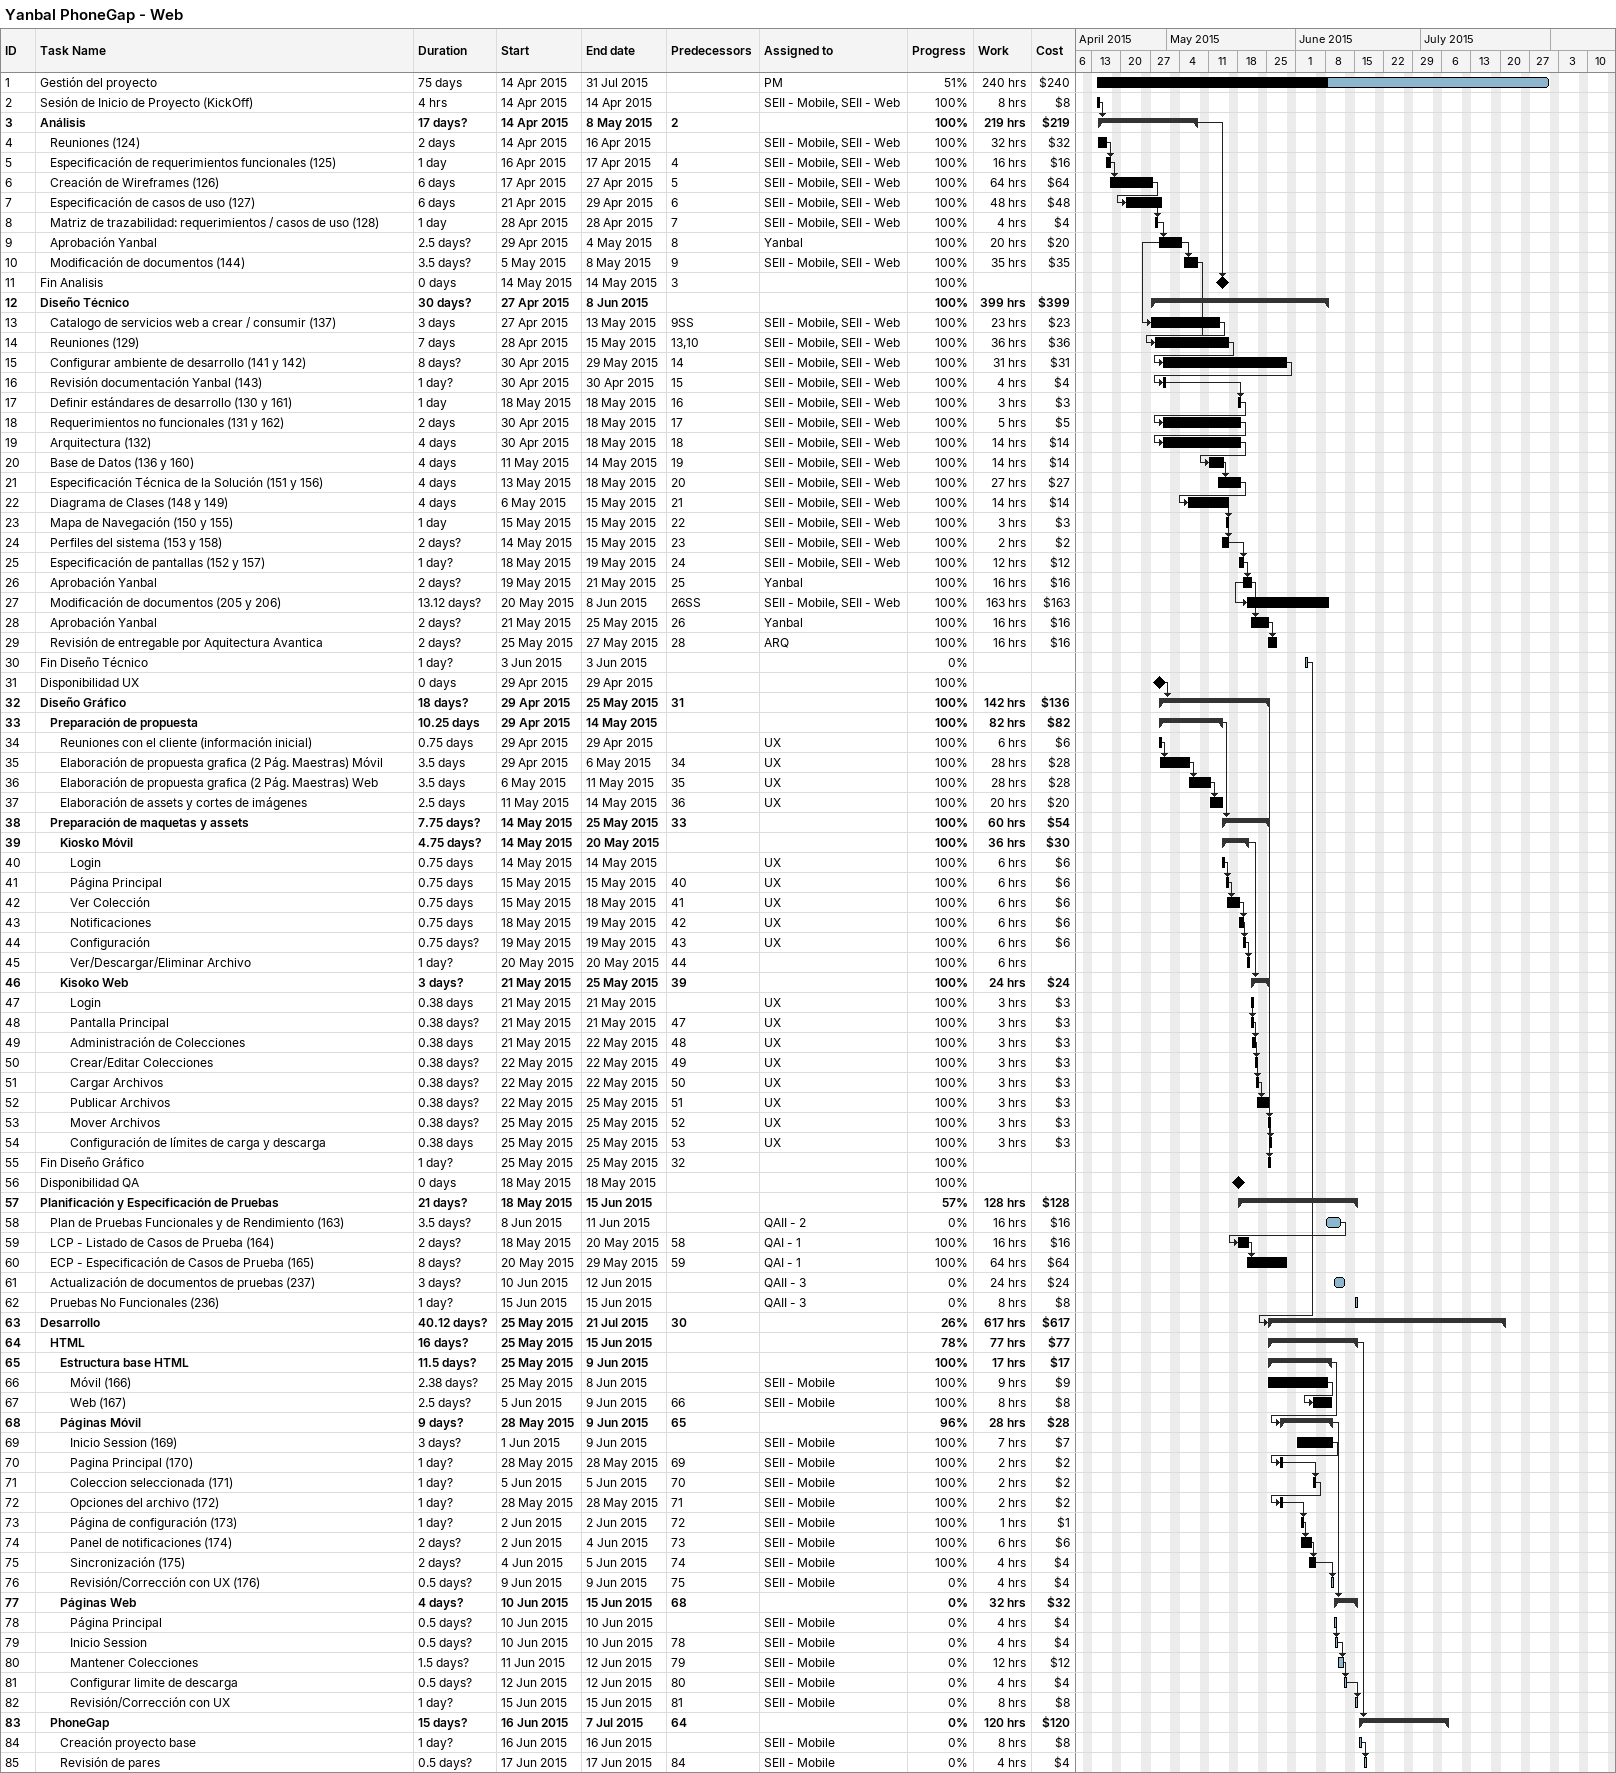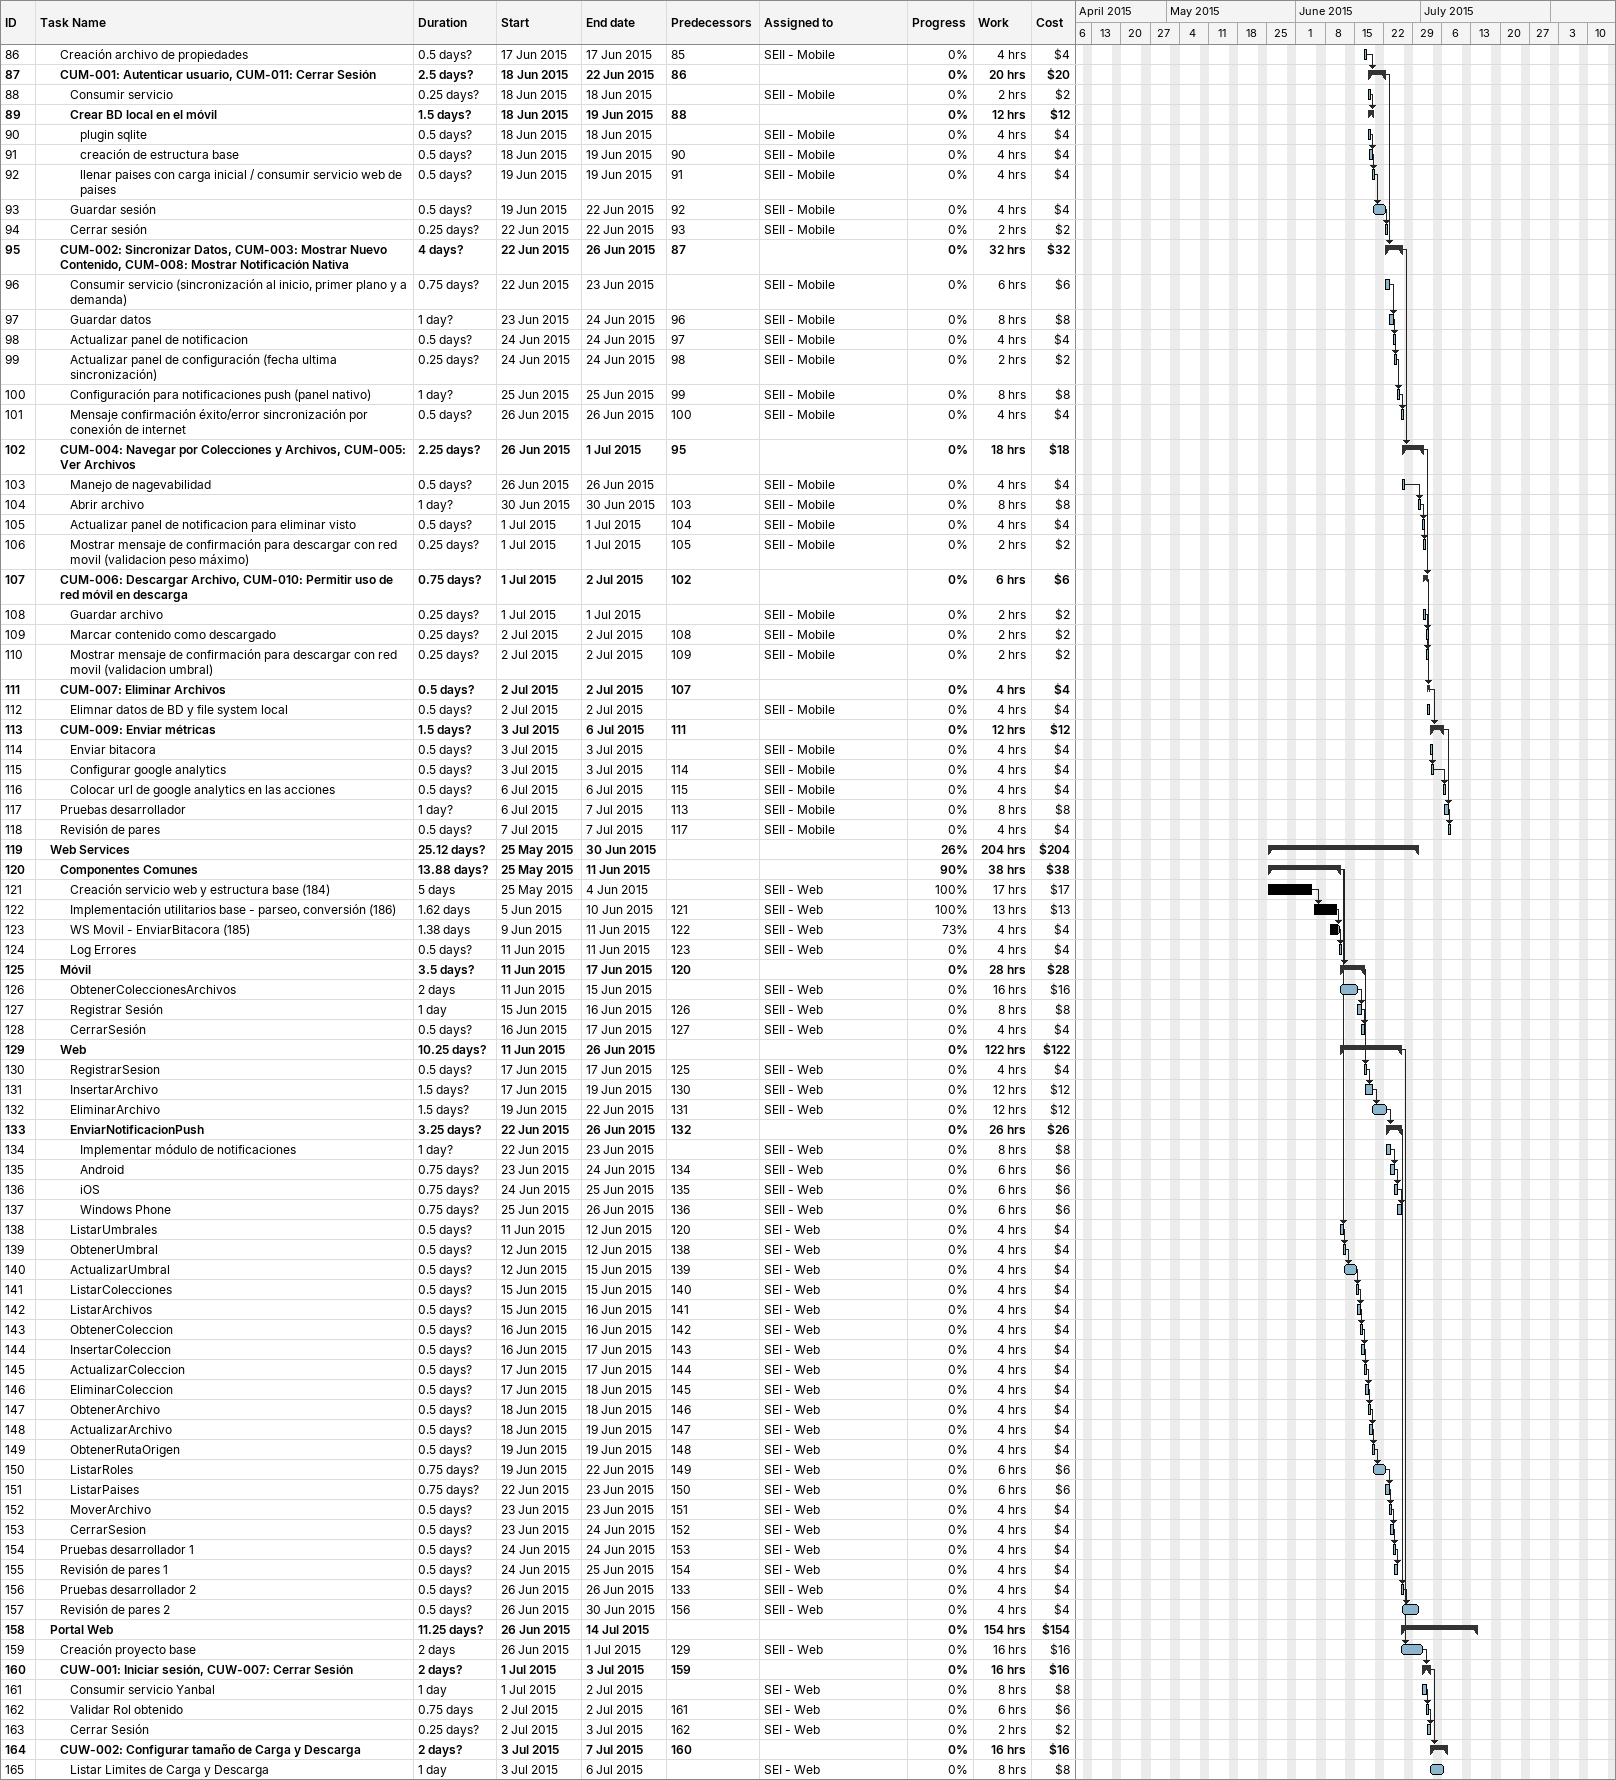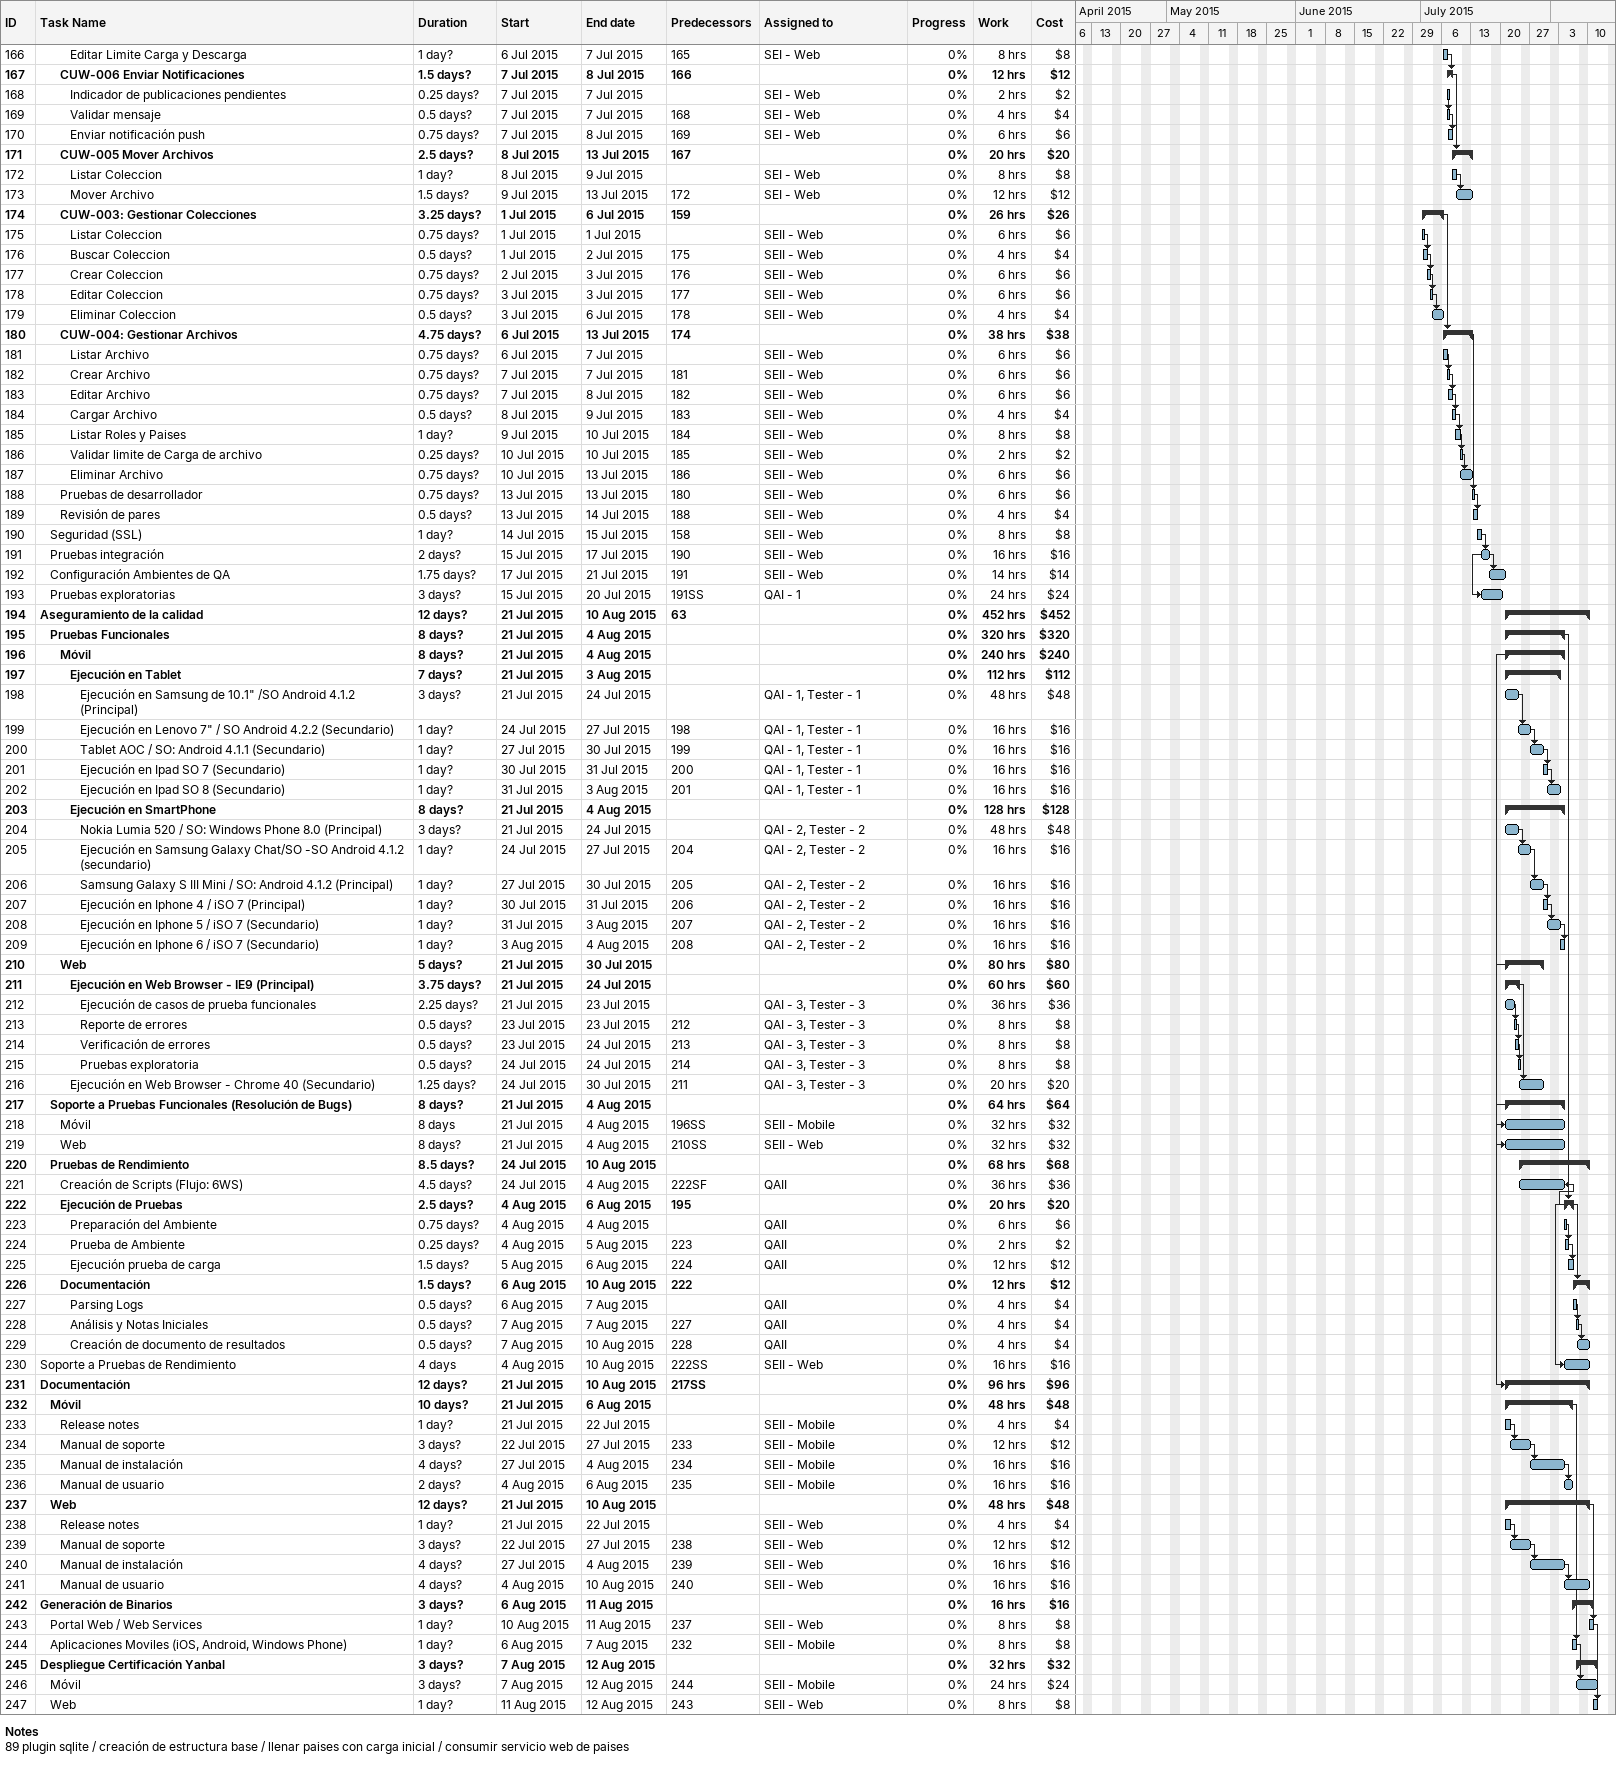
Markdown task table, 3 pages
Yanbal PhoneGap - Web

| ID | Level | Task | Duration | Start | Finish | Predecessors | Resources | % complete | Work (h) | Cost ($) |
|---|---|---|---|---|---|---|---|---|---|---|
| 1 | 1 | Gestión del proyecto | 75d | 2015-04-14 | 2015-07-31 |  | PM | 51 | 240 | 240 |
| 2 | 1 | Sesión de Inicio de Proyecto (KickOff) | 4h | 2015-04-14 | 2015-04-14 |  | SEII - Mobile, SEII - Web | 100 | 8 | 8 |
| 3 | 1 | **Análisis** | 17d? | 2015-04-14 | 2015-05-08 | 2 |  | 100 | 219 | 219 |
| 4 | 2 | Reuniones (124) | 2d | 2015-04-14 | 2015-04-16 |  | SEII - Mobile, SEII - Web | 100 | 32 | 32 |
| 5 | 2 | Especificación de requerimientos funcionales (125) | 1d | 2015-04-16 | 2015-04-17 | 4 | SEII - Mobile, SEII - Web | 100 | 16 | 16 |
| 6 | 2 | Creación de Wireframes (126) | 6d | 2015-04-17 | 2015-04-27 | 5 | SEII - Mobile, SEII - Web | 100 | 64 | 64 |
| 7 | 2 | Especificación de casos de uso (127) | 6d | 2015-04-21 | 2015-04-29 | 6 | SEII - Mobile, SEII - Web | 100 | 48 | 48 |
| 8 | 2 | Matriz de trazabilidad: requerimientos / casos de uso (128) | 1d | 2015-04-28 | 2015-04-28 | 7 | SEII - Mobile, SEII - Web | 100 | 4 | 4 |
| 9 | 2 | Aprobación Yanbal | 2.5d? | 2015-04-29 | 2015-05-04 | 8 | Yanbal | 100 | 20 | 20 |
| 10 | 2 | Modificación de documentos (144) | 3.5d? | 2015-05-05 | 2015-05-08 | 9 | SEII - Mobile, SEII - Web | 100 | 35 | 35 |
| 11 | 1 | Fin Analisis | 0d | 2015-05-14 | 2015-05-14 | 3 |  | 100 |  |  |
| 12 | 1 | **Diseño Técnico** | 30d? | 2015-04-27 | 2015-06-08 |  |  | 100 | 399 | 399 |
| 13 | 2 | Catalogo de servicios web a crear / consumir (137) | 3d | 2015-04-27 | 2015-05-13 | 9SS | SEII - Mobile, SEII - Web | 100 | 23 | 23 |
| 14 | 2 | Reuniones (129) | 7d | 2015-04-28 | 2015-05-15 | 13, 10 | SEII - Mobile, SEII - Web | 100 | 36 | 36 |
| 15 | 2 | Configurar ambiente de desarrollo (141 y 142) | 8d? | 2015-04-30 | 2015-05-29 | 14 | SEII - Mobile, SEII - Web | 100 | 31 | 31 |
| 16 | 2 | Revisión documentación Yanbal (143) | 1d? | 2015-04-30 | 2015-04-30 | 15 | SEII - Mobile, SEII - Web | 100 | 4 | 4 |
| 17 | 2 | Definir estándares de desarrollo (130 y 161) | 1d | 2015-05-18 | 2015-05-18 | 16 | SEII - Mobile, SEII - Web | 100 | 3 | 3 |
| 18 | 2 | Requerimientos no funcionales (131 y 162) | 2d | 2015-04-30 | 2015-05-18 | 17 | SEII - Mobile, SEII - Web | 100 | 5 | 5 |
| 19 | 2 | Arquitectura (132) | 4d | 2015-04-30 | 2015-05-18 | 18 | SEII - Mobile, SEII - Web | 100 | 14 | 14 |
| 20 | 2 | Base de Datos (136 y 160) | 4d | 2015-05-11 | 2015-05-14 | 19 | SEII - Mobile, SEII - Web | 100 | 14 | 14 |
| 21 | 2 | Especificación Técnica de la Solución (151 y 156) | 4d | 2015-05-13 | 2015-05-18 | 20 | SEII - Mobile, SEII - Web | 100 | 27 | 27 |
| 22 | 2 | Diagrama de Clases (148 y 149) | 4d | 2015-05-06 | 2015-05-15 | 21 | SEII - Mobile, SEII - Web | 100 | 14 | 14 |
| 23 | 2 | Mapa de Navegación (150 y 155) | 1d | 2015-05-15 | 2015-05-15 | 22 | SEII - Mobile, SEII - Web | 100 | 3 | 3 |
| 24 | 2 | Perfiles del sistema (153 y 158) | 2d? | 2015-05-14 | 2015-05-15 | 23 | SEII - Mobile, SEII - Web | 100 | 2 | 2 |
| 25 | 2 | Especificación de pantallas (152 y 157) | 1d? | 2015-05-18 | 2015-05-19 | 24 | SEII - Mobile, SEII - Web | 100 | 12 | 12 |
| 26 | 2 | Aprobación Yanbal | 2d? | 2015-05-19 | 2015-05-21 | 25 | Yanbal | 100 | 16 | 16 |
| 27 | 2 | Modificación de documentos (205 y 206) | 13.12d? | 2015-05-20 | 2015-06-08 | 26SS | SEII - Mobile, SEII - Web | 100 | 163 | 163 |
| 28 | 2 | Aprobación Yanbal | 2d? | 2015-05-21 | 2015-05-25 | 26 | Yanbal | 100 | 16 | 16 |
| 29 | 2 | Revisión de entregable por Aquitectura Avantica | 2d? | 2015-05-25 | 2015-05-27 | 28 | ARQ | 100 | 16 | 16 |
| 30 | 1 | Fin Diseño Técnico | 1d? | 2015-06-03 | 2015-06-03 |  |  | 0 |  |  |
| 31 | 1 | Disponibilidad UX | 0d | 2015-04-29 | 2015-04-29 |  |  | 100 |  |  |
| 32 | 1 | **Diseño Gráfico** | 18d? | 2015-04-29 | 2015-05-25 | 31 |  | 100 | 142 | 136 |
| 33 | 2 | **Preparación de propuesta** | 10.25d | 2015-04-29 | 2015-05-14 |  |  | 100 | 82 | 82 |
| 34 | 3 | Reuniones con el cliente (información inicial) | 0.75d | 2015-04-29 | 2015-04-29 |  | UX | 100 | 6 | 6 |
| 35 | 3 | Elaboración de propuesta grafica (2 Pág. Maestras) Móvil | 3.5d | 2015-04-29 | 2015-05-06 | 34 | UX | 100 | 28 | 28 |
| 36 | 3 | Elaboración de propuesta grafica (2 Pág. Maestras) Web | 3.5d | 2015-05-06 | 2015-05-11 | 35 | UX | 100 | 28 | 28 |
| 37 | 3 | Elaboración de assets y cortes de imágenes | 2.5d | 2015-05-11 | 2015-05-14 | 36 | UX | 100 | 20 | 20 |
| 38 | 2 | **Preparación de maquetas y assets** | 7.75d? | 2015-05-14 | 2015-05-25 | 33 |  | 100 | 60 | 54 |
| 39 | 3 | **Kiosko Móvil** | 4.75d? | 2015-05-14 | 2015-05-20 |  |  | 100 | 36 | 30 |
| 40 | 4 | Login | 0.75d | 2015-05-14 | 2015-05-14 |  | UX | 100 | 6 | 6 |
| 41 | 4 | Página Principal | 0.75d | 2015-05-15 | 2015-05-15 | 40 | UX | 100 | 6 | 6 |
| 42 | 4 | Ver Colección | 0.75d | 2015-05-15 | 2015-05-18 | 41 | UX | 100 | 6 | 6 |
| 43 | 4 | Notificaciones | 0.75d | 2015-05-18 | 2015-05-19 | 42 | UX | 100 | 6 | 6 |
| 44 | 4 | Configuración | 0.75d? | 2015-05-19 | 2015-05-19 | 43 | UX | 100 | 6 | 6 |
| 45 | 4 | Ver/Descargar/Eliminar Archivo | 1d? | 2015-05-20 | 2015-05-20 | 44 |  | 100 | 6 |  |
| 46 | 3 | **Kisoko Web** | 3d? | 2015-05-21 | 2015-05-25 | 39 |  | 100 | 24 | 24 |
| 47 | 4 | Login | 0.38d | 2015-05-21 | 2015-05-21 |  | UX | 100 | 3 | 3 |
| 48 | 4 | Pantalla Principal | 0.38d? | 2015-05-21 | 2015-05-21 | 47 | UX | 100 | 3 | 3 |
| 49 | 4 | Administración de Colecciones | 0.38d | 2015-05-21 | 2015-05-22 | 48 | UX | 100 | 3 | 3 |
| 50 | 4 | Crear/Editar Colecciones | 0.38d? | 2015-05-22 | 2015-05-22 | 49 | UX | 100 | 3 | 3 |
| 51 | 4 | Cargar Archivos | 0.38d? | 2015-05-22 | 2015-05-22 | 50 | UX | 100 | 3 | 3 |
| 52 | 4 | Publicar Archivos | 0.38d? | 2015-05-22 | 2015-05-25 | 51 | UX | 100 | 3 | 3 |
| 53 | 4 | Mover Archivos | 0.38d? | 2015-05-25 | 2015-05-25 | 52 | UX | 100 | 3 | 3 |
| 54 | 4 | Configuración de límites de carga y descarga | 0.38d | 2015-05-25 | 2015-05-25 | 53 | UX | 100 | 3 | 3 |
| 55 | 1 | Fin Diseño Gráfico | 1d? | 2015-05-25 | 2015-05-25 | 32 |  | 100 |  |  |
| 56 | 1 | Disponibilidad QA | 0d | 2015-05-18 | 2015-05-18 |  |  | 100 |  |  |
| 57 | 1 | **Planificación y Especificación de Pruebas** | 21d? | 2015-05-18 | 2015-06-15 |  |  | 57 | 128 | 128 |
| 58 | 2 | Plan de Pruebas Funcionales y de Rendimiento (163) | 3.5d? | 2015-06-08 | 2015-06-11 |  | QAII - 2 | 0 | 16 | 16 |
| 59 | 2 | LCP - Listado de Casos de Prueba (164) | 2d? | 2015-05-18 | 2015-05-20 | 58 | QAI - 1 | 100 | 16 | 16 |
| 60 | 2 | ECP - Especificación de Casos de Prueba (165) | 8d? | 2015-05-20 | 2015-05-29 | 59 | QAI - 1 | 100 | 64 | 64 |
| 61 | 2 | Actualización de documentos de pruebas (237) | 3d? | 2015-06-10 | 2015-06-12 |  | QAII - 3 | 0 | 24 | 24 |
| 62 | 2 | Pruebas No Funcionales (236) | 1d? | 2015-06-15 | 2015-06-15 |  | QAII - 3 | 0 | 8 | 8 |
| 63 | 1 | **Desarrollo** | 40.12d? | 2015-05-25 | 2015-07-21 | 30 |  | 26 | 617 | 617 |
| 64 | 2 | **HTML** | 16d? | 2015-05-25 | 2015-06-15 |  |  | 78 | 77 | 77 |
| 65 | 3 | **Estructura base HTML** | 11.5d? | 2015-05-25 | 2015-06-09 |  |  | 100 | 17 | 17 |
| 66 | 4 | Móvil (166) | 2.38d? | 2015-05-25 | 2015-06-08 |  | SEII - Mobile | 100 | 9 | 9 |
| 67 | 4 | Web (167) | 2.5d? | 2015-06-05 | 2015-06-09 | 66 | SEII - Mobile | 100 | 8 | 8 |
| 68 | 3 | **Páginas Móvil** | 9d? | 2015-05-28 | 2015-06-09 | 65 |  | 96 | 28 | 28 |
| 69 | 4 | Inicio Session (169) | 3d? | 2015-06-01 | 2015-06-09 |  | SEII - Mobile | 100 | 7 | 7 |
| 70 | 4 | Pagina Principal (170) | 1d? | 2015-05-28 | 2015-05-28 | 69 | SEII - Mobile | 100 | 2 | 2 |
| 71 | 4 | Coleccion seleccionada (171) | 1d? | 2015-06-05 | 2015-06-05 | 70 | SEII - Mobile | 100 | 2 | 2 |
| 72 | 4 | Opciones del archivo (172) | 1d? | 2015-05-28 | 2015-05-28 | 71 | SEII - Mobile | 100 | 2 | 2 |
| 73 | 4 | Página de configuración (173) | 1d? | 2015-06-02 | 2015-06-02 | 72 | SEII - Mobile | 100 | 1 | 1 |
| 74 | 4 | Panel de notificaciones (174) | 2d? | 2015-06-02 | 2015-06-04 | 73 | SEII - Mobile | 100 | 6 | 6 |
| 75 | 4 | Sincronización (175) | 2d? | 2015-06-04 | 2015-06-05 | 74 | SEII - Mobile | 100 | 4 | 4 |
| 76 | 4 | Revisión/Corrección con UX (176) | 0.5d? | 2015-06-09 | 2015-06-09 | 75 | SEII - Mobile | 0 | 4 | 4 |
| 77 | 3 | **Páginas Web** | 4d? | 2015-06-10 | 2015-06-15 | 68 |  | 0 | 32 | 32 |
| 78 | 4 | Página Principal | 0.5d? | 2015-06-10 | 2015-06-10 |  | SEII - Mobile | 0 | 4 | 4 |
| 79 | 4 | Inicio Session | 0.5d? | 2015-06-10 | 2015-06-10 | 78 | SEII - Mobile | 0 | 4 | 4 |
| 80 | 4 | Mantener Colecciones | 1.5d? | 2015-06-11 | 2015-06-12 | 79 | SEII - Mobile | 0 | 12 | 12 |
| 81 | 4 | Configurar limite de descarga | 0.5d? | 2015-06-12 | 2015-06-12 | 80 | SEII - Mobile | 0 | 4 | 4 |
| 82 | 4 | Revisión/Corrección con UX | 1d? | 2015-06-15 | 2015-06-15 | 81 | SEII - Mobile | 0 | 8 | 8 |
| 83 | 2 | **PhoneGap** | 15d? | 2015-06-16 | 2015-07-07 | 64 |  | 0 | 120 | 120 |
| 84 | 3 | Creación proyecto base | 1d? | 2015-06-16 | 2015-06-16 |  | SEII - Mobile | 0 | 8 | 8 |
| 85 | 3 | Revisión de pares | 0.5d? | 2015-06-17 | 2015-06-17 | 84 | SEII - Mobile | 0 | 4 | 4 |
| 86 | 3 | Creación archivo de propiedades | 0.5d? | 2015-06-17 | 2015-06-17 | 85 | SEII - Mobile | 0 | 4 | 4 |
| 87 | 3 | **CUM-001: Autenticar usuario, CUM-011: Cerrar Sesión** | 2.5d? | 2015-06-18 | 2015-06-22 | 86 |  | 0 | 20 | 20 |
| 88 | 4 | Consumir servicio | 0.25d? | 2015-06-18 | 2015-06-18 |  | SEII - Mobile | 0 | 2 | 2 |
| 89 | 4 | **Crear BD local en el móvil** | 1.5d? | 2015-06-18 | 2015-06-19 | 88 |  | 0 | 12 | 12 |
| 90 | 5 | plugin sqlite | 0.5d? | 2015-06-18 | 2015-06-18 |  | SEII - Mobile | 0 | 4 | 4 |
| 91 | 5 | creación de estructura base | 0.5d? | 2015-06-18 | 2015-06-19 | 90 | SEII - Mobile | 0 | 4 | 4 |
| 92 | 5 | llenar paises con carga inicial / consumir servicio web de paises | 0.5d? | 2015-06-19 | 2015-06-19 | 91 | SEII - Mobile | 0 | 4 | 4 |
| 93 | 4 | Guardar sesión | 0.5d? | 2015-06-19 | 2015-06-22 | 92 | SEII - Mobile | 0 | 4 | 4 |
| 94 | 4 | Cerrar sesión | 0.25d? | 2015-06-22 | 2015-06-22 | 93 | SEII - Mobile | 0 | 2 | 2 |
| 95 | 3 | **CUM-002: Sincronizar Datos, CUM-003: Mostrar Nuevo Contenido, CUM-008: Mostrar Notificación Nativa** | 4d? | 2015-06-22 | 2015-06-26 | 87 |  | 0 | 32 | 32 |
| 96 | 4 | Consumir servicio (sincronización al inicio, primer plano y a demanda) | 0.75d? | 2015-06-22 | 2015-06-23 |  | SEII - Mobile | 0 | 6 | 6 |
| 97 | 4 | Guardar datos | 1d? | 2015-06-23 | 2015-06-24 | 96 | SEII - Mobile | 0 | 8 | 8 |
| 98 | 4 | Actualizar panel de notificacion | 0.5d? | 2015-06-24 | 2015-06-24 | 97 | SEII - Mobile | 0 | 4 | 4 |
| 99 | 4 | Actualizar panel de configuración (fecha ultima sincronización) | 0.25d? | 2015-06-24 | 2015-06-24 | 98 | SEII - Mobile | 0 | 2 | 2 |
| 100 | 4 | Configuración para notificaciones push (panel nativo) | 1d? | 2015-06-25 | 2015-06-25 | 99 | SEII - Mobile | 0 | 8 | 8 |
| 101 | 4 | Mensaje confirmación éxito/error sincronización por conexión de internet | 0.5d? | 2015-06-26 | 2015-06-26 | 100 | SEII - Mobile | 0 | 4 | 4 |
| 102 | 3 | **CUM-004: Navegar por Colecciones y Archivos, CUM-005: Ver Archivos** | 2.25d? | 2015-06-26 | 2015-07-01 | 95 |  | 0 | 18 | 18 |
| 103 | 4 | Manejo de nagevabilidad | 0.5d? | 2015-06-26 | 2015-06-26 |  | SEII - Mobile | 0 | 4 | 4 |
| 104 | 4 | Abrir archivo | 1d? | 2015-06-30 | 2015-06-30 | 103 | SEII - Mobile | 0 | 8 | 8 |
| 105 | 4 | Actualizar panel de notificacion para eliminar visto | 0.5d? | 2015-07-01 | 2015-07-01 | 104 | SEII - Mobile | 0 | 4 | 4 |
| 106 | 4 | Mostrar mensaje de confirmación para descargar con red movil (validacion peso máximo) | 0.25d? | 2015-07-01 | 2015-07-01 | 105 | SEII - Mobile | 0 | 2 | 2 |
| 107 | 3 | **CUM-006: Descargar Archivo, CUM-010: Permitir uso de red móvil en descarga** | 0.75d? | 2015-07-01 | 2015-07-02 | 102 |  | 0 | 6 | 6 |
| 108 | 4 | Guardar archivo | 0.25d? | 2015-07-01 | 2015-07-01 |  | SEII - Mobile | 0 | 2 | 2 |
| 109 | 4 | Marcar contenido como descargado | 0.25d? | 2015-07-02 | 2015-07-02 | 108 | SEII - Mobile | 0 | 2 | 2 |
| 110 | 4 | Mostrar mensaje de confirmación para descargar con red movil (validacion umbral) | 0.25d? | 2015-07-02 | 2015-07-02 | 109 | SEII - Mobile | 0 | 2 | 2 |
| 111 | 3 | **CUM-007: Eliminar Archivos** | 0.5d? | 2015-07-02 | 2015-07-02 | 107 |  | 0 | 4 | 4 |
| 112 | 4 | Elimnar datos de BD y file system local | 0.5d? | 2015-07-02 | 2015-07-02 |  | SEII - Mobile | 0 | 4 | 4 |
| 113 | 3 | **CUM-009: Enviar métricas** | 1.5d? | 2015-07-03 | 2015-07-06 | 111 |  | 0 | 12 | 12 |
| 114 | 4 | Enviar bitacora | 0.5d? | 2015-07-03 | 2015-07-03 |  | SEII - Mobile | 0 | 4 | 4 |
| 115 | 4 | Configurar google analytics | 0.5d? | 2015-07-03 | 2015-07-03 | 114 | SEII - Mobile | 0 | 4 | 4 |
| 116 | 4 | Colocar url de google analytics en las acciones | 0.5d? | 2015-07-06 | 2015-07-06 | 115 | SEII - Mobile | 0 | 4 | 4 |
| 117 | 3 | Pruebas desarrollador | 1d? | 2015-07-06 | 2015-07-07 | 113 | SEII - Mobile | 0 | 8 | 8 |
| 118 | 3 | Revisión de pares | 0.5d? | 2015-07-07 | 2015-07-07 | 117 | SEII - Mobile | 0 | 4 | 4 |
| 119 | 2 | **Web Services** | 25.12d? | 2015-05-25 | 2015-06-30 |  |  | 26 | 204 | 204 |
| 120 | 3 | **Componentes Comunes** | 13.88d? | 2015-05-25 | 2015-06-11 |  |  | 90 | 38 | 38 |
| 121 | 4 | Creación servicio web y estructura base (184) | 5d | 2015-05-25 | 2015-06-04 |  | SEII - Web | 100 | 17 | 17 |
| 122 | 4 | Implementación utilitarios base - parseo, conversión (186) | 1.62d | 2015-06-05 | 2015-06-10 | 121 | SEII - Web | 100 | 13 | 13 |
| 123 | 4 | WS Movil - EnviarBitacora (185) | 1.38d | 2015-06-09 | 2015-06-11 | 122 | SEII - Web | 73 | 4 | 4 |
| 124 | 4 | Log Errores | 0.5d? | 2015-06-11 | 2015-06-11 | 123 | SEII - Web | 0 | 4 | 4 |
| 125 | 3 | **Móvil** | 3.5d? | 2015-06-11 | 2015-06-17 | 120 |  | 0 | 28 | 28 |
| 126 | 4 | ObtenerColeccionesArchivos | 2d | 2015-06-11 | 2015-06-15 |  | SEII - Web | 0 | 16 | 16 |
| 127 | 4 | Registrar Sesión | 1d | 2015-06-15 | 2015-06-16 | 126 | SEII - Web | 0 | 8 | 8 |
| 128 | 4 | CerrarSesión | 0.5d? | 2015-06-16 | 2015-06-17 | 127 | SEII - Web | 0 | 4 | 4 |
| 129 | 3 | **Web** | 10.25d? | 2015-06-11 | 2015-06-26 |  |  | 0 | 122 | 122 |
| 130 | 4 | RegistrarSesion | 0.5d? | 2015-06-17 | 2015-06-17 | 125 | SEII - Web | 0 | 4 | 4 |
| 131 | 4 | InsertarArchivo | 1.5d? | 2015-06-17 | 2015-06-19 | 130 | SEII - Web | 0 | 12 | 12 |
| 132 | 4 | EliminarArchivo | 1.5d? | 2015-06-19 | 2015-06-22 | 131 | SEII - Web | 0 | 12 | 12 |
| 133 | 4 | **EnviarNotificacionPush** | 3.25d? | 2015-06-22 | 2015-06-26 | 132 |  | 0 | 26 | 26 |
| 134 | 5 | Implementar módulo de notificaciones | 1d? | 2015-06-22 | 2015-06-23 |  | SEII - Web | 0 | 8 | 8 |
| 135 | 5 | Android | 0.75d? | 2015-06-23 | 2015-06-24 | 134 | SEII - Web | 0 | 6 | 6 |
| 136 | 5 | iOS | 0.75d? | 2015-06-24 | 2015-06-25 | 135 | SEII - Web | 0 | 6 | 6 |
| 137 | 5 | Windows Phone | 0.75d? | 2015-06-25 | 2015-06-26 | 136 | SEII - Web | 0 | 6 | 6 |
| 138 | 4 | ListarUmbrales | 0.5d? | 2015-06-11 | 2015-06-12 | 120 | SEI - Web | 0 | 4 | 4 |
| 139 | 4 | ObtenerUmbral | 0.5d? | 2015-06-12 | 2015-06-12 | 138 | SEI - Web | 0 | 4 | 4 |
| 140 | 4 | ActualizarUmbral | 0.5d? | 2015-06-12 | 2015-06-15 | 139 | SEI - Web | 0 | 4 | 4 |
| 141 | 4 | ListarColecciones | 0.5d? | 2015-06-15 | 2015-06-15 | 140 | SEI - Web | 0 | 4 | 4 |
| 142 | 4 | ListarArchivos | 0.5d? | 2015-06-15 | 2015-06-16 | 141 | SEI - Web | 0 | 4 | 4 |
| 143 | 4 | ObtenerColeccion | 0.5d? | 2015-06-16 | 2015-06-16 | 142 | SEI - Web | 0 | 4 | 4 |
| 144 | 4 | InsertarColeccion | 0.5d? | 2015-06-16 | 2015-06-17 | 143 | SEI - Web | 0 | 4 | 4 |
| 145 | 4 | ActualizarColeccion | 0.5d? | 2015-06-17 | 2015-06-17 | 144 | SEI - Web | 0 | 4 | 4 |
| 146 | 4 | EliminarColeccion | 0.5d? | 2015-06-17 | 2015-06-18 | 145 | SEI - Web | 0 | 4 | 4 |
| 147 | 4 | ObtenerArchivo | 0.5d? | 2015-06-18 | 2015-06-18 | 146 | SEI - Web | 0 | 4 | 4 |
| 148 | 4 | ActualizarArchivo | 0.5d? | 2015-06-18 | 2015-06-19 | 147 | SEI - Web | 0 | 4 | 4 |
| 149 | 4 | ObtenerRutaOrigen | 0.5d? | 2015-06-19 | 2015-06-19 | 148 | SEI - Web | 0 | 4 | 4 |
| 150 | 4 | ListarRoles | 0.75d? | 2015-06-19 | 2015-06-22 | 149 | SEI - Web | 0 | 6 | 6 |
| 151 | 4 | ListarPaises | 0.75d? | 2015-06-22 | 2015-06-23 | 150 | SEI - Web | 0 | 6 | 6 |
| 152 | 4 | MoverArchivo | 0.5d? | 2015-06-23 | 2015-06-23 | 151 | SEI - Web | 0 | 4 | 4 |
| 153 | 4 | CerrarSesion | 0.5d? | 2015-06-23 | 2015-06-24 | 152 | SEI - Web | 0 | 4 | 4 |
| 154 | 3 | Pruebas desarrollador 1 | 0.5d? | 2015-06-24 | 2015-06-24 | 153 | SEI - Web | 0 | 4 | 4 |
| 155 | 3 | Revisión de pares 1 | 0.5d? | 2015-06-24 | 2015-06-25 | 154 | SEI - Web | 0 | 4 | 4 |
| 156 | 3 | Pruebas desarrollador 2 | 0.5d? | 2015-06-26 | 2015-06-26 | 133 | SEII - Web | 0 | 4 | 4 |
| 157 | 3 | Revisión de pares 2 | 0.5d? | 2015-06-26 | 2015-06-30 | 156 | SEII - Web | 0 | 4 | 4 |
| 158 | 2 | **Portal Web** | 11.25d? | 2015-06-26 | 2015-07-14 |  |  | 0 | 154 | 154 |
| 159 | 3 | Creación proyecto base | 2d | 2015-06-26 | 2015-07-01 | 129 | SEII - Web | 0 | 16 | 16 |
| 160 | 3 | **CUW-001: Iniciar sesión, CUW-007: Cerrar Sesión** | 2d? | 2015-07-01 | 2015-07-03 | 159 |  | 0 | 16 | 16 |
| 161 | 4 | Consumir servicio Yanbal | 1d | 2015-07-01 | 2015-07-02 |  | SEI - Web | 0 | 8 | 8 |
| 162 | 4 | Validar Rol obtenido | 0.75d | 2015-07-02 | 2015-07-02 | 161 | SEI - Web | 0 | 6 | 6 |
| 163 | 4 | Cerrar Sesión | 0.25d? | 2015-07-02 | 2015-07-03 | 162 | SEI - Web | 0 | 2 | 2 |
| 164 | 3 | **CUW-002: Configurar tamaño de Carga y Descarga** | 2d? | 2015-07-03 | 2015-07-07 | 160 |  | 0 | 16 | 16 |
| 165 | 4 | Listar Limites de Carga y Descarga | 1d | 2015-07-03 | 2015-07-06 |  | SEI - Web | 0 | 8 | 8 |
| 166 | 4 | Editar Limite Carga y Descarga | 1d? | 2015-07-06 | 2015-07-07 | 165 | SEI - Web | 0 | 8 | 8 |
| 167 | 3 | **CUW-006 Enviar Notificaciones** | 1.5d? | 2015-07-07 | 2015-07-08 | 166 |  | 0 | 12 | 12 |
| 168 | 4 | Indicador de publicaciones pendientes | 0.25d? | 2015-07-07 | 2015-07-07 |  | SEI - Web | 0 | 2 | 2 |
| 169 | 4 | Validar mensaje | 0.5d? | 2015-07-07 | 2015-07-07 | 168 | SEI - Web | 0 | 4 | 4 |
| 170 | 4 | Enviar notificación push | 0.75d? | 2015-07-07 | 2015-07-08 | 169 | SEI - Web | 0 | 6 | 6 |
| 171 | 3 | **CUW-005 Mover Archivos** | 2.5d? | 2015-07-08 | 2015-07-13 | 167 |  | 0 | 20 | 20 |
| 172 | 4 | Listar Coleccion | 1d? | 2015-07-08 | 2015-07-09 |  | SEI - Web | 0 | 8 | 8 |
| 173 | 4 | Mover Archivo | 1.5d? | 2015-07-09 | 2015-07-13 | 172 | SEI - Web | 0 | 12 | 12 |
| 174 | 3 | **CUW-003: Gestionar Colecciones** | 3.25d? | 2015-07-01 | 2015-07-06 | 159 |  | 0 | 26 | 26 |
| 175 | 4 | Listar Coleccion | 0.75d? | 2015-07-01 | 2015-07-01 |  | SEII - Web | 0 | 6 | 6 |
| 176 | 4 | Buscar Coleccion | 0.5d? | 2015-07-01 | 2015-07-02 | 175 | SEII - Web | 0 | 4 | 4 |
| 177 | 4 | Crear Coleccion | 0.75d? | 2015-07-02 | 2015-07-03 | 176 | SEII - Web | 0 | 6 | 6 |
| 178 | 4 | Editar Coleccion | 0.75d? | 2015-07-03 | 2015-07-03 | 177 | SEII - Web | 0 | 6 | 6 |
| 179 | 4 | Eliminar Coleccion | 0.5d? | 2015-07-03 | 2015-07-06 | 178 | SEII - Web | 0 | 4 | 4 |
| 180 | 3 | **CUW-004: Gestionar Archivos** | 4.75d? | 2015-07-06 | 2015-07-13 | 174 |  | 0 | 38 | 38 |
| 181 | 4 | Listar Archivo | 0.75d? | 2015-07-06 | 2015-07-07 |  | SEII - Web | 0 | 6 | 6 |
| 182 | 4 | Crear Archivo | 0.75d? | 2015-07-07 | 2015-07-07 | 181 | SEII - Web | 0 | 6 | 6 |
| 183 | 4 | Editar Archivo | 0.75d? | 2015-07-07 | 2015-07-08 | 182 | SEII - Web | 0 | 6 | 6 |
| 184 | 4 | Cargar Archivo | 0.5d? | 2015-07-08 | 2015-07-09 | 183 | SEII - Web | 0 | 4 | 4 |
| 185 | 4 | Listar Roles y Paises | 1d? | 2015-07-09 | 2015-07-10 | 184 | SEII - Web | 0 | 8 | 8 |
| 186 | 4 | Validar limite de Carga de archivo | 0.25d? | 2015-07-10 | 2015-07-10 | 185 | SEII - Web | 0 | 2 | 2 |
| 187 | 4 | Eliminar Archivo | 0.75d? | 2015-07-10 | 2015-07-13 | 186 | SEII - Web | 0 | 6 | 6 |
| 188 | 3 | Pruebas de desarrollador | 0.75d? | 2015-07-13 | 2015-07-13 | 180 | SEII - Web | 0 | 6 | 6 |
| 189 | 3 | Revisión de pares | 0.5d? | 2015-07-13 | 2015-07-14 | 188 | SEII - Web | 0 | 4 | 4 |
| 190 | 2 | Seguridad (SSL) | 1d? | 2015-07-14 | 2015-07-15 | 158 | SEII - Web | 0 | 8 | 8 |
| 191 | 2 | Pruebas integración | 2d? | 2015-07-15 | 2015-07-17 | 190 | SEII - Web | 0 | 16 | 16 |
| 192 | 2 | Configuración Ambientes de QA | 1.75d? | 2015-07-17 | 2015-07-21 | 191 | SEII - Web | 0 | 14 | 14 |
| 193 | 2 | Pruebas exploratorias | 3d? | 2015-07-15 | 2015-07-20 | 191SS | QAI - 1 | 0 | 24 | 24 |
| 194 | 1 | **Aseguramiento de la calidad** | 12d? | 2015-07-21 | 2015-08-10 | 63 |  | 0 | 452 | 452 |
| 195 | 2 | **Pruebas Funcionales** | 8d? | 2015-07-21 | 2015-08-04 |  |  | 0 | 320 | 320 |
| 196 | 3 | **Móvil** | 8d? | 2015-07-21 | 2015-08-04 |  |  | 0 | 240 | 240 |
| 197 | 4 | **Ejecución en Tablet** | 7d? | 2015-07-21 | 2015-08-03 |  |  | 0 | 112 | 112 |
| 198 | 5 | Ejecución en Samsung de 10.1" /SO Android 4.1.2 (Principal) | 3d? | 2015-07-21 | 2015-07-24 |  | QAI - 1, Tester - 1 | 0 | 48 | 48 |
| 199 | 5 | Ejecución en Lenovo 7" / SO Android 4.2.2 (Secundario) | 1d? | 2015-07-24 | 2015-07-27 | 198 | QAI - 1, Tester - 1 | 0 | 16 | 16 |
| 200 | 5 | Tablet AOC / SO: Android 4.1.1 (Secundario) | 1d? | 2015-07-27 | 2015-07-30 | 199 | QAI - 1, Tester - 1 | 0 | 16 | 16 |
| 201 | 5 | Ejecución en Ipad SO 7 (Secundario) | 1d? | 2015-07-30 | 2015-07-31 | 200 | QAI - 1, Tester - 1 | 0 | 16 | 16 |
| 202 | 5 | Ejecución en Ipad SO 8 (Secundario) | 1d? | 2015-07-31 | 2015-08-03 | 201 | QAI - 1, Tester - 1 | 0 | 16 | 16 |
| 203 | 4 | **Ejecución en SmartPhone** | 8d? | 2015-07-21 | 2015-08-04 |  |  | 0 | 128 | 128 |
| 204 | 5 | Nokia Lumia 520 / SO: Windows Phone 8.0 (Principal) | 3d? | 2015-07-21 | 2015-07-24 |  | QAI - 2, Tester - 2 | 0 | 48 | 48 |
| 205 | 5 | Ejecución en Samsung Galaxy Chat/SO -SO Android 4.1.2 (secundario) | 1d? | 2015-07-24 | 2015-07-27 | 204 | QAI - 2, Tester - 2 | 0 | 16 | 16 |
| 206 | 5 | Samsung Galaxy S III Mini / SO: Android 4.1.2 (Principal) | 1d? | 2015-07-27 | 2015-07-30 | 205 | QAI - 2, Tester - 2 | 0 | 16 | 16 |
| 207 | 5 | Ejecución en Iphone 4 / iSO 7 (Principal) | 1d? | 2015-07-30 | 2015-07-31 | 206 | QAI - 2, Tester - 2 | 0 | 16 | 16 |
| 208 | 5 | Ejecución en Iphone 5 / iSO 7 (Secundario) | 1d? | 2015-07-31 | 2015-08-03 | 207 | QAI - 2, Tester - 2 | 0 | 16 | 16 |
| 209 | 5 | Ejecución en Iphone 6 / iSO 7 (Secundario) | 1d? | 2015-08-03 | 2015-08-04 | 208 | QAI - 2, Tester - 2 | 0 | 16 | 16 |
| 210 | 3 | **Web** | 5d? | 2015-07-21 | 2015-07-30 |  |  | 0 | 80 | 80 |
| 211 | 4 | **Ejecución en Web Browser - IE9 (Principal)** | 3.75d? | 2015-07-21 | 2015-07-24 |  |  | 0 | 60 | 60 |
| 212 | 5 | Ejecución de casos de prueba funcionales | 2.25d? | 2015-07-21 | 2015-07-23 |  | QAI - 3, Tester - 3 | 0 | 36 | 36 |
| 213 | 5 | Reporte de errores | 0.5d? | 2015-07-23 | 2015-07-23 | 212 | QAI - 3, Tester - 3 | 0 | 8 | 8 |
| 214 | 5 | Verificación de errores | 0.5d? | 2015-07-23 | 2015-07-24 | 213 | QAI - 3, Tester - 3 | 0 | 8 | 8 |
| 215 | 5 | Pruebas exploratoria | 0.5d? | 2015-07-24 | 2015-07-24 | 214 | QAI - 3, Tester - 3 | 0 | 8 | 8 |
| 216 | 4 | Ejecución en Web Browser - Chrome 40 (Secundario) | 1.25d? | 2015-07-24 | 2015-07-30 | 211 | QAI - 3, Tester - 3 | 0 | 20 | 20 |
| 217 | 2 | **Soporte a Pruebas Funcionales (Resolución de Bugs)** | 8d? | 2015-07-21 | 2015-08-04 |  |  | 0 | 64 | 64 |
| 218 | 3 | Móvil | 8d | 2015-07-21 | 2015-08-04 | 196SS | SEII - Mobile | 0 | 32 | 32 |
| 219 | 3 | Web | 8d? | 2015-07-21 | 2015-08-04 | 210SS | SEII - Web | 0 | 32 | 32 |
| 220 | 2 | **Pruebas de Rendimiento** | 8.5d? | 2015-07-24 | 2015-08-10 |  |  | 0 | 68 | 68 |
| 221 | 3 | Creación de Scripts (Flujo: 6WS) | 4.5d? | 2015-07-24 | 2015-08-04 | 222SF | QAII | 0 | 36 | 36 |
| 222 | 3 | **Ejecución de Pruebas** | 2.5d? | 2015-08-04 | 2015-08-06 | 195 |  | 0 | 20 | 20 |
| 223 | 4 | Preparación del Ambiente | 0.75d? | 2015-08-04 | 2015-08-04 |  | QAII | 0 | 6 | 6 |
| 224 | 4 | Prueba de Ambiente | 0.25d? | 2015-08-04 | 2015-08-05 | 223 | QAII | 0 | 2 | 2 |
| 225 | 4 | Ejecución prueba de carga | 1.5d? | 2015-08-05 | 2015-08-06 | 224 | QAII | 0 | 12 | 12 |
| 226 | 3 | **Documentación** | 1.5d? | 2015-08-06 | 2015-08-10 | 222 |  | 0 | 12 | 12 |
| 227 | 4 | Parsing Logs | 0.5d? | 2015-08-06 | 2015-08-07 |  | QAII | 0 | 4 | 4 |
| 228 | 4 | Análisis y Notas Iniciales | 0.5d? | 2015-08-07 | 2015-08-07 | 227 | QAII | 0 | 4 | 4 |
| 229 | 4 | Creación de documento de resultados | 0.5d? | 2015-08-07 | 2015-08-10 | 228 | QAII | 0 | 4 | 4 |
| 230 | 1 | Soporte a Pruebas de Rendimiento | 4d | 2015-08-04 | 2015-08-10 | 222SS | SEII - Web | 0 | 16 | 16 |
| 231 | 1 | **Documentación** | 12d? | 2015-07-21 | 2015-08-10 | 217SS |  | 0 | 96 | 96 |
| 232 | 2 | **Móvil** | 10d? | 2015-07-21 | 2015-08-06 |  |  | 0 | 48 | 48 |
| 233 | 3 | Release notes | 1d? | 2015-07-21 | 2015-07-22 |  | SEII - Mobile | 0 | 4 | 4 |
| 234 | 3 | Manual de soporte | 3d? | 2015-07-22 | 2015-07-27 | 233 | SEII - Mobile | 0 | 12 | 12 |
| 235 | 3 | Manual de instalación | 4d? | 2015-07-27 | 2015-08-04 | 234 | SEII - Mobile | 0 | 16 | 16 |
| 236 | 3 | Manual de usuario | 2d? | 2015-08-04 | 2015-08-06 | 235 | SEII - Mobile | 0 | 16 | 16 |
| 237 | 2 | **Web** | 12d? | 2015-07-21 | 2015-08-10 |  |  | 0 | 48 | 48 |
| 238 | 3 | Release notes | 1d? | 2015-07-21 | 2015-07-22 |  | SEII - Web | 0 | 4 | 4 |
| 239 | 3 | Manual de soporte | 3d? | 2015-07-22 | 2015-07-27 | 238 | SEII - Web | 0 | 12 | 12 |
| 240 | 3 | Manual de instalación | 4d? | 2015-07-27 | 2015-08-04 | 239 | SEII - Web | 0 | 16 | 16 |
| 241 | 3 | Manual de usuario | 4d? | 2015-08-04 | 2015-08-10 | 240 | SEII - Web | 0 | 16 | 16 |
| 242 | 1 | **Generación de Binarios** | 3d? | 2015-08-06 | 2015-08-11 |  |  | 0 | 16 | 16 |
| 243 | 2 | Portal Web / Web Services | 1d? | 2015-08-10 | 2015-08-11 | 237 | SEII - Web | 0 | 8 | 8 |
| 244 | 2 | Aplicaciones Moviles (iOS, Android, Windows Phone) | 1d? | 2015-08-06 | 2015-08-07 | 232 | SEII - Mobile | 0 | 8 | 8 |
| 245 | 1 | **Despliegue Certificación Yanbal** | 3d? | 2015-08-07 | 2015-08-12 |  |  | 0 | 32 | 32 |
| 246 | 2 | Móvil | 3d? | 2015-08-07 | 2015-08-12 | 244 | SEII - Mobile | 0 | 24 | 24 |
| 247 | 2 | Web | 1d? | 2015-08-11 | 2015-08-12 | 243 | SEII - Web | 0 | 8 | 8 |

Notes
- 89: plugin sqlite / creación de estructura base / llenar paises con carga inicial / consumir servicio web de paises
